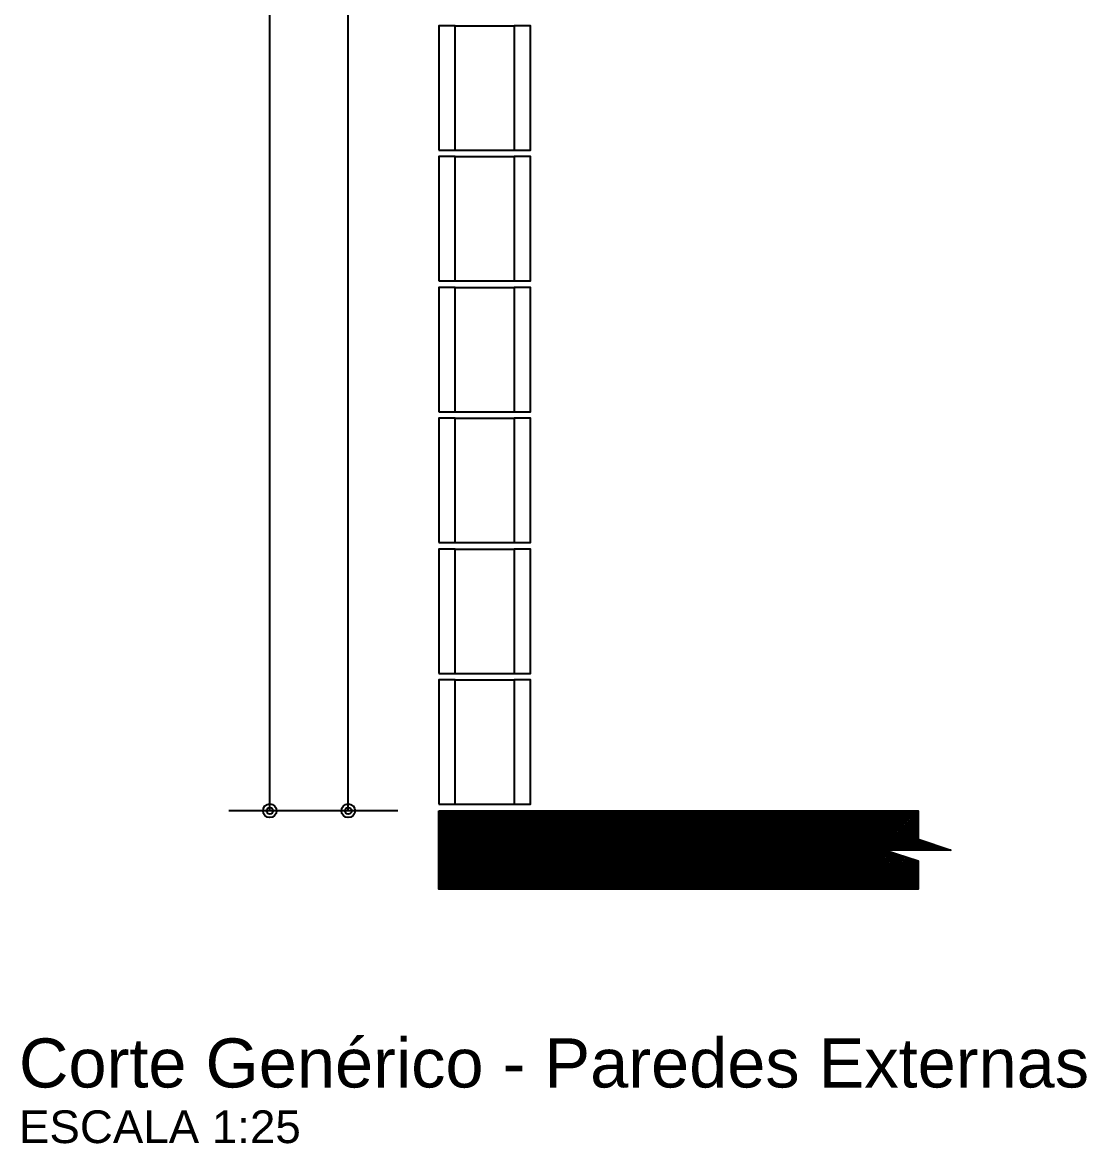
# Model space of a CAD drawing. Extents: x 0 to 119, y 0 to 84.
# Drawn here: x 22.86 to 29.37, y 22.34 to 29.19 of the extents above; entities that cross this region are included whole.
import ezdxf

# ---------------------------------------------------------------- set-up
doc = ezdxf.new("R2010")
doc.units = 0
doc.header["$MEASUREMENT"] = 0
for name, color, linetype in [('10', 252, 'CONTINUOUS'), ('24', 7, 'CONTINUOUS'), ('29', 9, 'CONTINUOUS'), ('32', 250, 'CONTINUOUS'), ('6', 178, 'CONTINUOUS')]:
    doc.layers.add(name, color=color, linetype=linetype)
doc.styles.add('TQS_ARIAL', font='arial.ttf')

msp = doc.modelspace()

# ---------------------------------------------------------------- linework, layer by layer
at = {"layer": '10', "color": 252, "linetype": 'Continuous'}
for p, q in [((25.50672, 29.170653), (25.86672, 29.170653)), ((25.50672, 28.410653), (25.86672, 28.410653)), ((25.50672, 28.370653), (25.86672, 28.370653)), ((25.50672, 27.610653), (25.86672, 27.610653)), ((25.50672, 27.570653), (25.86672, 27.570653)), ((25.50672, 26.810653), (25.86672, 26.810653)), ((25.50672, 26.770653), (25.86672, 26.770653)), ((25.50672, 26.010653), (25.86672, 26.010653)), ((25.50672, 25.970653), (25.86672, 25.970653)), ((25.50672, 25.210653), (25.86672, 25.210653)), ((25.50672, 25.170653), (25.86672, 25.170653)), ((25.50672, 24.410653), (25.86672, 24.410653))]:
    msp.add_line(p, q, dxfattribs=at)
for points in [[(25.40672, 28.410653), (25.50672, 28.410653), (25.50672, 29.170653), (25.40672, 29.170653), (25.40672, 28.410653)], [(25.86672, 28.410653), (25.96672, 28.410653), (25.96672, 29.170653), (25.86672, 29.170653), (25.86672, 28.410653)], [(25.40672, 27.610653), (25.50672, 27.610653), (25.50672, 28.370653), (25.40672, 28.370653), (25.40672, 27.610653)], [(25.86672, 27.610653), (25.96672, 27.610653), (25.96672, 28.370653), (25.86672, 28.370653), (25.86672, 27.610653)], [(25.40672, 26.810653), (25.50672, 26.810653), (25.50672, 27.570653), (25.40672, 27.570653), (25.40672, 26.810653)], [(25.86672, 26.810653), (25.96672, 26.810653), (25.96672, 27.570653), (25.86672, 27.570653), (25.86672, 26.810653)], [(25.40672, 26.010653), (25.50672, 26.010653), (25.50672, 26.770653), (25.40672, 26.770653), (25.40672, 26.010653)], [(25.86672, 26.010653), (25.96672, 26.010653), (25.96672, 26.770653), (25.86672, 26.770653), (25.86672, 26.010653)], [(25.40672, 25.210653), (25.50672, 25.210653), (25.50672, 25.970653), (25.40672, 25.970653), (25.40672, 25.210653)], [(25.86672, 25.210653), (25.96672, 25.210653), (25.96672, 25.970653), (25.86672, 25.970653), (25.86672, 25.210653)], [(25.40672, 24.410653), (25.50672, 24.410653), (25.50672, 25.170653), (25.40672, 25.170653), (25.40672, 24.410653)], [(25.86672, 24.410653), (25.96672, 24.410653), (25.96672, 25.170653), (25.86672, 25.170653), (25.86672, 24.410653)]]:
    msp.add_lwpolyline(points, dxfattribs=at)
at = {"layer": '29', "color": 9, "linetype": 'Continuous'}
for p, q in [((25.40672, 23.893512), (25.883861, 24.370653)), ((25.40672, 23.907654), (25.869719, 24.370653)), ((25.40672, 23.921796), (25.855577, 24.370653)), ((25.40672, 23.935938), (25.841435, 24.370653)), ((25.40672, 23.95008), (25.827293, 24.370653)), ((25.40672, 23.964222), (25.813151, 24.370653)), ((25.40672, 23.978364), (25.799009, 24.370653)), ((25.40672, 23.992507), (25.784867, 24.370653)), ((25.40672, 24.006649), (25.770724, 24.370653)), ((25.40672, 24.020791), (25.756582, 24.370653)), ((25.40672, 24.034933), (25.74244, 24.370653)), ((25.40672, 24.049075), (25.728298, 24.370653)), ((25.40672, 24.063986), (25.714156, 24.370653)), ((25.40672, 24.077359), (25.700014, 24.370653)), ((25.40672, 24.091502), (25.685872, 24.370653)), ((25.40672, 24.105644), (25.671729, 24.370653)), ((25.40672, 24.119786), (25.657587, 24.370653)), ((25.40672, 24.133928), (25.643445, 24.370653)), ((25.40672, 24.14807), (25.629303, 24.370653)), ((25.40672, 24.162212), (25.615161, 24.370653)), ((25.40672, 24.176354), (25.601019, 24.370653)), ((25.40672, 24.190496), (25.586877, 24.370653)), ((25.40672, 24.204639), (25.572734, 24.370653)), ((25.40672, 24.218781), (25.558592, 24.370653)), ((25.40672, 24.232923), (25.54445, 24.370653)), ((25.40672, 24.247065), (25.530308, 24.370653)), ((25.40672, 24.261207), (25.516166, 24.370653)), ((25.40672, 24.275349), (25.502024, 24.370653)), ((25.40672, 24.289491), (25.487882, 24.370653)), ((25.40672, 24.303634), (25.47374, 24.370653)), ((25.40672, 24.317776), (25.459597, 24.370653)), ((25.40672, 24.331918), (25.445455, 24.370653)), ((25.40672, 24.34606), (25.431313, 24.370653)), ((25.40672, 24.360202), (25.417171, 24.370653)), ((25.40672, 24.359455), (25.875522, 23.890653)), ((25.40672, 24.345313), (25.86138, 23.890653)), ((25.409664, 24.370653), (25.889664, 23.890653)), ((25.418004, 23.890653), (25.898004, 24.370653)), ((25.423807, 24.370653), (25.903807, 23.890653)), ((25.432146, 23.890653), (25.912146, 24.370653)), ((25.437949, 24.370653), (25.917949, 23.890653)), ((25.446288, 23.890653), (25.926288, 24.370653)), ((25.452091, 24.370653), (25.932091, 23.890653)), ((25.46043, 23.890653), (25.94043, 24.370653)), ((25.466233, 24.370653), (25.946233, 23.890653)), ((25.474572, 23.890653), (25.954572, 24.370653)), ((25.480375, 24.370653), (25.960375, 23.890653)), ((25.488714, 23.890653), (25.968714, 24.370653)), ((25.494517, 24.370653), (25.974517, 23.890653)), ((25.502856, 23.890653), (25.982856, 24.370653)), ((25.508659, 24.370653), (25.988659, 23.890653)), ((25.516999, 23.890653), (25.996999, 24.370653)), ((25.522802, 24.370653), (26.002802, 23.890653)), ((25.531141, 23.890653), (26.011141, 24.370653)), ((25.536944, 24.370653), (26.016944, 23.890653)), ((25.545283, 23.890653), (26.025283, 24.370653)), ((25.551086, 24.370653), (26.031086, 23.890653)), ((25.559425, 23.890653), (26.039425, 24.370653)), ((25.565228, 24.370653), (26.045228, 23.890653)), ((25.573567, 23.890653), (26.053567, 24.370653)), ((25.57937, 24.370653), (26.05937, 23.890653)), ((25.587709, 23.890653), (26.067709, 24.370653)), ((25.593512, 24.370653), (26.073512, 23.890653)), ((25.601851, 23.890653), (26.081851, 24.370653)), ((25.607654, 24.370653), (26.087654, 23.890653)), ((25.615994, 23.890653), (26.095994, 24.370653)), ((25.621796, 24.370653), (26.101796, 23.890653)), ((25.630136, 23.890653), (26.110136, 24.370653)), ((25.635939, 24.370653), (26.115939, 23.890653)), ((25.644278, 23.890653), (26.124278, 24.370653)), ((25.650081, 24.370653), (26.130081, 23.890653)), ((25.65842, 23.890653), (26.13842, 24.370653)), ((25.664223, 24.370653), (26.144223, 23.890653)), ((25.672562, 23.890653), (26.152562, 24.370653)), ((25.678365, 24.370653), (26.158365, 23.890653)), ((25.686704, 23.890653), (26.166704, 24.370653)), ((25.692507, 24.370653), (26.172507, 23.890653)), ((25.700846, 23.890653), (26.180846, 24.370653)), ((25.706649, 24.370653), (26.186649, 23.890653)), ((25.714988, 23.890653), (26.194988, 24.370653)), ((25.720791, 24.370653), (26.200791, 23.890653)), ((25.729131, 23.890653), (26.209131, 24.370653)), ((25.734934, 24.370653), (26.214934, 23.890653)), ((25.743273, 23.890653), (26.223273, 24.370653)), ((25.749076, 24.370653), (26.229076, 23.890653)), ((25.757415, 23.890653), (26.237415, 24.370653)), ((25.763218, 24.370653), (26.243218, 23.890653)), ((25.771557, 23.890653), (26.251557, 24.370653)), ((25.77736, 24.370653), (26.25736, 23.890653)), ((25.785699, 23.890653), (26.265699, 24.370653)), ((25.791502, 24.370653), (26.271502, 23.890653)), ((25.799841, 23.890653), (26.279841, 24.370653)), ((25.805644, 24.370653), (26.285644, 23.890653)), ((25.813983, 23.890653), (26.293983, 24.370653)), ((25.819786, 24.370653), (26.299786, 23.890653)), ((25.828126, 23.890653), (26.308126, 24.370653)), ((25.833929, 24.370653), (26.313929, 23.890653)), ((25.842268, 23.890653), (26.322268, 24.370653)), ((25.848071, 24.370653), (26.328071, 23.890653)), ((25.85641, 23.890653), (26.33641, 24.370653)), ((25.862213, 24.370653), (26.342213, 23.890653)), ((25.870552, 23.890653), (26.350552, 24.370653)), ((25.876355, 24.370653), (26.356355, 23.890653)), ((25.884694, 23.890653), (26.364694, 24.370653)), ((25.890497, 24.370653), (26.370497, 23.890653)), ((25.898836, 23.890653), (26.378836, 24.370653)), ((25.904639, 24.370653), (26.384639, 23.890653)), ((25.912978, 23.890653), (26.392978, 24.370653)), ((25.918781, 24.370653), (26.398781, 23.890653)), ((25.92712, 23.890653), (26.40712, 24.370653)), ((25.932923, 24.370653), (26.412923, 23.890653)), ((25.941263, 23.890653), (26.421263, 24.370653)), ((25.947066, 24.370653), (26.427066, 23.890653)), ((25.955405, 23.890653), (26.435405, 24.370653)), ((25.961208, 24.370653), (26.441208, 23.890653)), ((25.969547, 23.890653), (26.449547, 24.370653)), ((25.97535, 24.370653), (26.45535, 23.890653)), ((25.983689, 23.890653), (26.463689, 24.370653)), ((25.989492, 24.370653), (26.469492, 23.890653)), ((25.997831, 23.890653), (26.477831, 24.370653)), ((26.003634, 24.370653), (26.483634, 23.890653)), ((26.011973, 23.890653), (26.491973, 24.370653)), ((26.017776, 24.370653), (26.497776, 23.890653)), ((26.026115, 23.890653), (26.506115, 24.370653)), ((26.031918, 24.370653), (26.511918, 23.890653)), ((26.040258, 23.890653), (26.520258, 24.370653)), ((26.046061, 24.370653), (26.526061, 23.890653)), ((26.0544, 23.890653), (26.5344, 24.370653)), ((26.060203, 24.370653), (26.540203, 23.890653)), ((26.068542, 23.890653), (26.548542, 24.370653)), ((26.074345, 24.370653), (26.554345, 23.890653)), ((26.082684, 23.890653), (26.562684, 24.370653)), ((26.088487, 24.370653), (26.568487, 23.890653)), ((26.096826, 23.890653), (26.576826, 24.370653)), ((26.102629, 24.370653), (26.582629, 23.890653)), ((26.110968, 23.890653), (26.590968, 24.370653)), ((26.116771, 24.370653), (26.596771, 23.890653)), ((26.12511, 23.890653), (26.60511, 24.370653)), ((26.130913, 24.370653), (26.610913, 23.890653)), ((26.139253, 23.890653), (26.619253, 24.370653)), ((26.145055, 24.370653), (26.625055, 23.890653)), ((26.153395, 23.890653), (26.633395, 24.370653)), ((26.159198, 24.370653), (26.639198, 23.890653)), ((26.167537, 23.890653), (26.647537, 24.370653)), ((26.17334, 24.370653), (26.65334, 23.890653)), ((26.181679, 23.890653), (26.661679, 24.370653)), ((26.187482, 24.370653), (26.667482, 23.890653)), ((26.195821, 23.890653), (26.675821, 24.370653)), ((26.201624, 24.370653), (26.681624, 23.890653)), ((26.209963, 23.890653), (26.689963, 24.370653)), ((26.215766, 24.370653), (26.695766, 23.890653)), ((26.224105, 23.890653), (26.704105, 24.370653)), ((26.229908, 24.370653), (26.709908, 23.890653)), ((26.238247, 23.890653), (26.718247, 24.370653)), ((26.24405, 24.370653), (26.72405, 23.890653)), ((26.25239, 23.890653), (26.73239, 24.370653)), ((26.258193, 24.370653), (26.738193, 23.890653)), ((26.266532, 23.890653), (26.746532, 24.370653)), ((26.272335, 24.370653), (26.752335, 23.890653)), ((26.280674, 23.890653), (26.760674, 24.370653)), ((26.286477, 24.370653), (26.766477, 23.890653)), ((26.294816, 23.890653), (26.774816, 24.370653)), ((26.300619, 24.370653), (26.780619, 23.890653)), ((26.308958, 23.890653), (26.788958, 24.370653)), ((26.314761, 24.370653), (26.794761, 23.890653)), ((26.3231, 23.890653), (26.8031, 24.370653)), ((26.328903, 24.370653), (26.808903, 23.890653)), ((26.337242, 23.890653), (26.817242, 24.370653)), ((26.343045, 24.370653), (26.823045, 23.890653)), ((26.351385, 23.890653), (26.831385, 24.370653)), ((26.357188, 24.370653), (26.837188, 23.890653)), ((26.365527, 23.890653), (26.845527, 24.370653)), ((26.37133, 24.370653), (26.85133, 23.890653)), ((26.379669, 23.890653), (26.859669, 24.370653)), ((26.385472, 24.370653), (26.865472, 23.890653)), ((26.393811, 23.890653), (26.873811, 24.370653)), ((26.399614, 24.370653), (26.879614, 23.890653)), ((26.407953, 23.890653), (26.887953, 24.370653)), ((26.413756, 24.370653), (26.893756, 23.890653)), ((26.422095, 23.890653), (26.902095, 24.370653)), ((26.427898, 24.370653), (26.907898, 23.890653)), ((26.436237, 23.890653), (26.916237, 24.370653)), ((26.44204, 24.370653), (26.92204, 23.890653)), ((26.45038, 23.890653), (26.93038, 24.370653)), ((26.456182, 24.370653), (26.936182, 23.890653)), ((26.464522, 23.890653), (26.944522, 24.370653)), ((26.470325, 24.370653), (26.950325, 23.890653)), ((26.478664, 23.890653), (26.958664, 24.370653)), ((26.484467, 24.370653), (26.964467, 23.890653)), ((26.492806, 23.890653), (26.972806, 24.370653)), ((26.498609, 24.370653), (26.978609, 23.890653)), ((26.506948, 23.890653), (26.986948, 24.370653)), ((26.512751, 24.370653), (26.992751, 23.890653)), ((26.52109, 23.890653), (27.00109, 24.370653)), ((26.526893, 24.370653), (27.006893, 23.890653)), ((26.535232, 23.890653), (27.015232, 24.370653)), ((26.541035, 24.370653), (27.021035, 23.890653)), ((26.549374, 23.890653), (27.029374, 24.370653)), ((26.555177, 24.370653), (27.035177, 23.890653)), ((26.563517, 23.890653), (27.043517, 24.370653)), ((26.56932, 24.370653), (27.04932, 23.890653)), ((26.577659, 23.890653), (27.057659, 24.370653)), ((26.583462, 24.370653), (27.063462, 23.890653)), ((26.591801, 23.890653), (27.071801, 24.370653)), ((26.597604, 24.370653), (27.077604, 23.890653)), ((26.605943, 23.890653), (27.085943, 24.370653)), ((26.611746, 24.370653), (27.091746, 23.890653)), ((26.620085, 23.890653), (27.100085, 24.370653)), ((26.625888, 24.370653), (27.105888, 23.890653)), ((26.634227, 23.890653), (27.114227, 24.370653)), ((26.64003, 24.370653), (27.12003, 23.890653)), ((26.648369, 23.890653), (27.128369, 24.370653)), ((26.654172, 24.370653), (27.134172, 23.890653)), ((26.662512, 23.890653), (27.142512, 24.370653)), ((26.668315, 24.370653), (27.148315, 23.890653)), ((26.676654, 23.890653), (27.156654, 24.370653)), ((26.682457, 24.370653), (27.162457, 23.890653)), ((26.690796, 23.890653), (27.170796, 24.370653)), ((26.696599, 24.370653), (27.176599, 23.890653)), ((26.704938, 23.890653), (27.184938, 24.370653)), ((26.710741, 24.370653), (27.190741, 23.890653)), ((26.71908, 23.890653), (27.19908, 24.370653)), ((26.724883, 24.370653), (27.204883, 23.890653)), ((26.733222, 23.890653), (27.213222, 24.370653)), ((26.739025, 24.370653), (27.219025, 23.890653)), ((26.747364, 23.890653), (27.227364, 24.370653)), ((26.753167, 24.370653), (27.233167, 23.890653)), ((26.761506, 23.890653), (27.241506, 24.370653)), ((26.767309, 24.370653), (27.247309, 23.890653)), ((26.775649, 23.890653), (27.255649, 24.370653)), ((26.781452, 24.370653), (27.261452, 23.890653)), ((26.789791, 23.890653), (27.269791, 24.370653)), ((26.795594, 24.370653), (27.275594, 23.890653)), ((26.803933, 23.890653), (27.283933, 24.370653)), ((26.809736, 24.370653), (27.289736, 23.890653)), ((26.818075, 23.890653), (27.298075, 24.370653)), ((26.823878, 24.370653), (27.303878, 23.890653)), ((26.832217, 23.890653), (27.312217, 24.370653)), ((26.83802, 24.370653), (27.31802, 23.890653)), ((26.846359, 23.890653), (27.326359, 24.370653)), ((26.852162, 24.370653), (27.332162, 23.890653)), ((26.860501, 23.890653), (27.340501, 24.370653)), ((26.866304, 24.370653), (27.346304, 23.890653)), ((26.874644, 23.890653), (27.354644, 24.370653)), ((26.880447, 24.370653), (27.360447, 23.890653)), ((26.888786, 23.890653), (27.368786, 24.370653)), ((26.894589, 24.370653), (27.374589, 23.890653)), ((26.902928, 23.890653), (27.382928, 24.370653)), ((26.908731, 24.370653), (27.388731, 23.890653)), ((26.91707, 23.890653), (27.39707, 24.370653)), ((26.922873, 24.370653), (27.402873, 23.890653)), ((26.931212, 23.890653), (27.411212, 24.370653)), ((26.937015, 24.370653), (27.417015, 23.890653)), ((26.945354, 23.890653), (27.425354, 24.370653)), ((26.951157, 24.370653), (27.431157, 23.890653)), ((26.959496, 23.890653), (27.439496, 24.370653)), ((26.965299, 24.370653), (27.445299, 23.890653)), ((26.973639, 23.890653), (27.453639, 24.370653)), ((26.979441, 24.370653), (27.459441, 23.890653)), ((26.987781, 23.890653), (27.467781, 24.370653)), ((26.993584, 24.370653), (27.473584, 23.890653)), ((27.001923, 23.890653), (27.481923, 24.370653)), ((27.007726, 24.370653), (27.487726, 23.890653)), ((27.016065, 23.890653), (27.496065, 24.370653)), ((27.021868, 24.370653), (27.501868, 23.890653)), ((27.030207, 23.890653), (27.510207, 24.370653)), ((27.03601, 24.370653), (27.51601, 23.890653)), ((27.044349, 23.890653), (27.524349, 24.370653)), ((27.050152, 24.370653), (27.530152, 23.890653)), ((27.058491, 23.890653), (27.538491, 24.370653)), ((27.064294, 24.370653), (27.544294, 23.890653)), ((27.072633, 23.890653), (27.552633, 24.370653)), ((27.078436, 24.370653), (27.558436, 23.890653)), ((27.086776, 23.890653), (27.566776, 24.370653)), ((27.092579, 24.370653), (27.572579, 23.890653)), ((27.100918, 23.890653), (27.580918, 24.370653)), ((27.106721, 24.370653), (27.586721, 23.890653)), ((27.11506, 23.890653), (27.59506, 24.370653)), ((27.120863, 24.370653), (27.600863, 23.890653)), ((27.129202, 23.890653), (27.609202, 24.370653)), ((27.135005, 24.370653), (27.615005, 23.890653)), ((27.143344, 23.890653), (27.623344, 24.370653)), ((27.149147, 24.370653), (27.629147, 23.890653)), ((27.157486, 23.890653), (27.637486, 24.370653)), ((27.163289, 24.370653), (27.643289, 23.890653)), ((27.171628, 23.890653), (27.651628, 24.370653)), ((27.177431, 24.370653), (27.657431, 23.890653)), ((27.185771, 23.890653), (27.665771, 24.370653)), ((27.191574, 24.370653), (27.671574, 23.890653)), ((27.199913, 23.890653), (27.679913, 24.370653)), ((27.205716, 24.370653), (27.685716, 23.890653)), ((27.214055, 23.890653), (27.694055, 24.370653)), ((27.219858, 24.370653), (27.699858, 23.890653)), ((27.228197, 23.890653), (27.708197, 24.370653)), ((27.234, 24.370653), (27.714, 23.890653)), ((27.242339, 23.890653), (27.722339, 24.370653)), ((27.248142, 24.370653), (27.728142, 23.890653)), ((27.256481, 23.890653), (27.736481, 24.370653)), ((27.262284, 24.370653), (27.742284, 23.890653)), ((27.270623, 23.890653), (27.750623, 24.370653)), ((27.276426, 24.370653), (27.756426, 23.890653)), ((27.284766, 23.890653), (27.764766, 24.370653)), ((27.290568, 24.370653), (27.770568, 23.890653)), ((27.298908, 23.890653), (27.778908, 24.370653)), ((27.304711, 24.370653), (27.784711, 23.890653)), ((27.31305, 23.890653), (27.79305, 24.370653)), ((27.318853, 24.370653), (27.798853, 23.890653)), ((27.327192, 23.890653), (27.807192, 24.370653)), ((27.332995, 24.370653), (27.812995, 23.890653)), ((27.341334, 23.890653), (27.821334, 24.370653)), ((27.347137, 24.370653), (27.827137, 23.890653)), ((27.355476, 23.890653), (27.835476, 24.370653)), ((27.361279, 24.370653), (27.841279, 23.890653)), ((27.369618, 23.890653), (27.849618, 24.370653)), ((27.375421, 24.370653), (27.855421, 23.890653)), ((27.38376, 23.890653), (27.86376, 24.370653)), ((27.389563, 24.370653), (27.869563, 23.890653)), ((27.397903, 23.890653), (27.877903, 24.370653)), ((27.403706, 24.370653), (27.883706, 23.890653)), ((27.412045, 23.890653), (27.892045, 24.370653)), ((27.417848, 24.370653), (27.897848, 23.890653)), ((27.426187, 23.890653), (27.906187, 24.370653)), ((27.43199, 24.370653), (27.91199, 23.890653)), ((27.440329, 23.890653), (27.920329, 24.370653)), ((27.446132, 24.370653), (27.926132, 23.890653)), ((27.454471, 23.890653), (27.934471, 24.370653)), ((27.460274, 24.370653), (27.940274, 23.890653)), ((27.468613, 23.890653), (27.948613, 24.370653)), ((27.474416, 24.370653), (27.954416, 23.890653)), ((27.482755, 23.890653), (27.962755, 24.370653)), ((27.488558, 24.370653), (27.968558, 23.890653)), ((27.496898, 23.890653), (27.976898, 24.370653)), ((27.502701, 24.370653), (27.982701, 23.890653)), ((27.51104, 23.890653), (27.99104, 24.370653)), ((27.516843, 24.370653), (27.996843, 23.890653)), ((27.525182, 23.890653), (28.005182, 24.370653)), ((27.530985, 24.370653), (28.010985, 23.890653)), ((27.539324, 23.890653), (28.019324, 24.370653)), ((27.545127, 24.370653), (28.025127, 23.890653)), ((27.553466, 23.890653), (28.033466, 24.370653)), ((27.559269, 24.370653), (28.039269, 23.890653)), ((27.567608, 23.890653), (28.047608, 24.370653)), ((27.573411, 24.370653), (28.053411, 23.890653)), ((27.58175, 23.890653), (28.06175, 24.370653)), ((27.587553, 24.370653), (28.067553, 23.890653)), ((27.595892, 23.890653), (28.075892, 24.370653)), ((27.601695, 24.370653), (28.081695, 23.890653)), ((27.610035, 23.890653), (28.090035, 24.370653)), ((27.615838, 24.370653), (28.095838, 23.890653)), ((27.624177, 23.890653), (28.104177, 24.370653)), ((27.62998, 24.370653), (28.10998, 23.890653)), ((27.638319, 23.890653), (28.118319, 24.370653)), ((27.644122, 24.370653), (28.124122, 23.890653)), ((27.652461, 23.890653), (28.132461, 24.370653)), ((27.658264, 24.370653), (28.138264, 23.890653)), ((27.666603, 23.890653), (28.146603, 24.370653)), ((27.672406, 24.370653), (28.152406, 23.890653)), ((27.680745, 23.890653), (28.160745, 24.370653)), ((27.686548, 24.370653), (28.166548, 23.890653)), ((27.694887, 23.890653), (28.174887, 24.370653)), ((27.70069, 24.370653), (28.18069, 23.890653)), ((27.70903, 23.890653), (28.18903, 24.370653)), ((27.714833, 24.370653), (28.194833, 23.890653)), ((27.723172, 23.890653), (28.203172, 24.370653)), ((27.728975, 24.370653), (28.208975, 23.890653)), ((27.737314, 23.890653), (28.217314, 24.370653)), ((27.743117, 24.370653), (28.223117, 23.890653)), ((27.751456, 23.890653), (28.231456, 24.370653)), ((27.757259, 24.370653), (28.237259, 23.890653)), ((27.765598, 23.890653), (28.245598, 24.370653)), ((27.771401, 24.370653), (28.251401, 23.890653)), ((27.77974, 23.890653), (28.25974, 24.370653)), ((27.785543, 24.370653), (28.265543, 23.890653)), ((27.793882, 23.890653), (28.273882, 24.370653)), ((27.799685, 24.370653), (28.279685, 23.890653)), ((27.808025, 23.890653), (28.288025, 24.370653)), ((27.813827, 24.370653), (28.293827, 23.890653)), ((27.822167, 23.890653), (28.302167, 24.370653)), ((27.82797, 24.370653), (28.30797, 23.890653)), ((27.836309, 23.890653), (28.316309, 24.370653)), ((27.842112, 24.370653), (28.322112, 23.890653)), ((27.850451, 23.890653), (28.330451, 24.370653)), ((27.856254, 24.370653), (28.337056, 23.890653)), ((27.864593, 23.890653), (28.337056, 24.363116)), ((27.870396, 24.370653), (28.337056, 23.903993)), ((27.878735, 23.890653), (28.337056, 24.348973)), ((27.884538, 24.370653), (28.337056, 23.918135)), ((27.892877, 23.890653), (28.337056, 24.334831)), ((27.89868, 24.370653), (28.13868, 24.130653)), ((27.912822, 24.370653), (28.152822, 24.130653)), ((27.926965, 24.370653), (28.166965, 24.130653)), ((27.941107, 24.370653), (28.181107, 24.130653)), ((27.955249, 24.370653), (28.195249, 24.130653)), ((27.969391, 24.370653), (28.209391, 24.130653)), ((27.983533, 24.370653), (28.223533, 24.130653)), ((27.997675, 24.370653), (28.237675, 24.130653)), ((28.011817, 24.370653), (28.251817, 24.130653)), ((28.02596, 24.370653), (28.26596, 24.130653)), ((28.040102, 24.370653), (28.280102, 24.130653)), ((28.054244, 24.370653), (28.294244, 24.130653)), ((28.068386, 24.370653), (28.308386, 24.130653)), ((28.082528, 24.370653), (28.322528, 24.130653)), ((28.09667, 24.370653), (28.33667, 24.130653)), ((28.110812, 24.370653), (28.350812, 24.130653)), ((28.124954, 24.370653), (28.364954, 24.130653)), ((28.139097, 24.370653), (28.379097, 24.130653)), ((28.153239, 24.370653), (28.393239, 24.130653)), ((28.167381, 24.370653), (28.337056, 24.200978)), ((28.181523, 24.370653), (28.337056, 24.21512)), ((28.195665, 24.370653), (28.337056, 24.229262)), ((28.209807, 24.370653), (28.337056, 24.243405)), ((28.223949, 24.370653), (28.337056, 24.257547)), ((28.238092, 24.370653), (28.337056, 24.271689)), ((28.252234, 24.370653), (28.337056, 24.285831)), ((28.266376, 24.370653), (28.337056, 24.299973)), ((28.280518, 24.370653), (28.337056, 24.314115)), ((28.29466, 24.370653), (28.337056, 24.328257)), ((28.308802, 24.370653), (28.337056, 24.3424)), ((28.322944, 24.370653), (28.337056, 24.356542)), ((25.40672, 24.331171), (25.847238, 23.890653)), ((25.40672, 24.317029), (25.833096, 23.890653)), ((25.40672, 24.302887), (25.818954, 23.890653)), ((25.40672, 24.288744), (25.804812, 23.890653)), ((25.40672, 24.274602), (25.790669, 23.890653)), ((28.147019, 24.130653), (28.337056, 24.320689)), ((28.161162, 24.130653), (28.337056, 24.306547)), ((28.175304, 24.130653), (28.337056, 24.292405)), ((28.189446, 24.130653), (28.337056, 24.278263)), ((25.40672, 24.26046), (25.776527, 23.890653)), ((25.40672, 24.246318), (25.762385, 23.890653)), ((25.40672, 24.232176), (25.748243, 23.890653)), ((25.40672, 24.218034), (25.734101, 23.890653)), ((25.40672, 24.203892), (25.719959, 23.890653)), ((28.203588, 24.130653), (28.337056, 24.264121)), ((28.21773, 24.130653), (28.337056, 24.249978)), ((28.231872, 24.130653), (28.337056, 24.235836)), ((28.246014, 24.130653), (28.337056, 24.221694)), ((28.260157, 24.130653), (28.337056, 24.207552)), ((25.40672, 24.189749), (25.705817, 23.890653)), ((25.40672, 24.175607), (25.691675, 23.890653)), ((25.40672, 24.161465), (25.677532, 23.890653)), ((25.40672, 24.147323), (25.66339, 23.890653)), ((25.40672, 24.133181), (25.649248, 23.890653)), ((27.907019, 23.890653), (28.144529, 24.128162)), ((28.139493, 24.129841), (28.337056, 23.932278)), ((28.274299, 24.130653), (28.339988, 24.196342)), ((28.288441, 24.130653), (28.350594, 24.192806)), ((28.302583, 24.130653), (28.361201, 24.189271)), ((28.316725, 24.130653), (28.371808, 24.185735)), ((28.330867, 24.130653), (28.382414, 24.1822)), ((28.342544, 24.19549), (28.407381, 24.130653)), ((28.345009, 24.130653), (28.393021, 24.178664)), ((28.359152, 24.130653), (28.403627, 24.175129)), ((28.363757, 24.188419), (28.421523, 24.130653)), ((28.373294, 24.130653), (28.414234, 24.171593)), ((28.38497, 24.181348), (28.435665, 24.130653)), ((28.387436, 24.130653), (28.424841, 24.168058)), ((28.401578, 24.130653), (28.435447, 24.164522)), ((28.406183, 24.174277), (28.449807, 24.130653)), ((28.41572, 24.130653), (28.446054, 24.160987)), ((28.427397, 24.167206), (28.463949, 24.130653)), ((28.429862, 24.130653), (28.45666, 24.157451)), ((28.444004, 24.130653), (28.467267, 24.153916)), ((28.44861, 24.160135), (28.478092, 24.130653)), ((28.458146, 24.130653), (28.477874, 24.15038)), ((28.469823, 24.153064), (28.492234, 24.130653)), ((28.472289, 24.130653), (28.48848, 24.146845)), ((28.486431, 24.130653), (28.499087, 24.143309)), ((28.491036, 24.145993), (28.506376, 24.130653)), ((28.500573, 24.130653), (28.509694, 24.139774)), ((28.512249, 24.138922), (28.520518, 24.130653)), ((28.514715, 24.130653), (28.5203, 24.136238)), ((28.528857, 24.130653), (28.530907, 24.132703)), ((28.533462, 24.131851), (28.53466, 24.130653)), ((25.40672, 24.119039), (25.635106, 23.890653)), ((25.40672, 24.104897), (25.620964, 23.890653)), ((25.40672, 24.090755), (25.606822, 23.890653)), ((25.40672, 24.076612), (25.59268, 23.890653)), ((25.40672, 24.06247), (25.578537, 23.890653)), ((27.921162, 23.890653), (28.155135, 24.124626)), ((27.935304, 23.890653), (28.165742, 24.121091)), ((27.949446, 23.890653), (28.176348, 24.117555)), ((27.963588, 23.890653), (28.186955, 24.11402)), ((27.97773, 23.890653), (28.197562, 24.110484)), ((27.991872, 23.890653), (28.208168, 24.106949)), ((28.006014, 23.890653), (28.218775, 24.103413)), ((28.020157, 23.890653), (28.229381, 24.099878)), ((28.034299, 23.890653), (28.239988, 24.096342)), ((28.048441, 23.890653), (28.250594, 24.092807)), ((28.062583, 23.890653), (28.261201, 24.089271)), ((28.076725, 23.890653), (28.271808, 24.085736)), ((28.090867, 23.890653), (28.282414, 24.0822)), ((28.105009, 23.890653), (28.293021, 24.078664)), ((28.119152, 23.890653), (28.303627, 24.075129)), ((28.133294, 23.890653), (28.314234, 24.071593)), ((28.147436, 23.890653), (28.324841, 24.068058)), ((28.160706, 24.12277), (28.337056, 23.94642)), ((28.161578, 23.890653), (28.335447, 24.064522)), ((28.181919, 24.115698), (28.337056, 23.960562)), ((28.203132, 24.108627), (28.337056, 23.974704)), ((28.224346, 24.101556), (28.337056, 23.988846)), ((28.245559, 24.094485), (28.337056, 24.002988)), ((28.266772, 24.087414), (28.337056, 24.01713)), ((28.287985, 24.080343), (28.337056, 24.031273)), ((28.309198, 24.073272), (28.337056, 24.045415)), ((28.330412, 24.066201), (28.337056, 24.059557)), ((25.40672, 24.048328), (25.564395, 23.890653)), ((25.40672, 24.034186), (25.550253, 23.890653)), ((25.40672, 24.020044), (25.536111, 23.890653)), ((25.40672, 24.005902), (25.521969, 23.890653)), ((25.40672, 23.99176), (25.507827, 23.890653)), ((28.17572, 23.890653), (28.337056, 24.051989)), ((28.189862, 23.890653), (28.337056, 24.037846)), ((28.204004, 23.890653), (28.337056, 24.023704)), ((28.218146, 23.890653), (28.337056, 24.009562)), ((28.232289, 23.890653), (28.337056, 23.99542)), ((25.40672, 23.977617), (25.493685, 23.890653)), ((25.40672, 23.963475), (25.479543, 23.890653)), ((25.40672, 23.949333), (25.4654, 23.890653)), ((25.40672, 23.935191), (25.451258, 23.890653)), ((28.246431, 23.890653), (28.337056, 23.981278)), ((28.260573, 23.890653), (28.337056, 23.967136)), ((28.274715, 23.890653), (28.337056, 23.952994)), ((28.288857, 23.890653), (28.337056, 23.938851)), ((28.302999, 23.890653), (28.337056, 23.924709)), ((25.40672, 23.921049), (25.437116, 23.890653)), ((25.40672, 23.906907), (25.422974, 23.890653)), ((25.40672, 23.892765), (25.408832, 23.890653)), ((28.317141, 23.890653), (28.337056, 23.910567)), ((28.331284, 23.890653), (28.337056, 23.896425))]:
    msp.add_line(p, q, dxfattribs=at)
msp.add_lwpolyline([(25.40672, 24.370653), (28.337056, 24.370653), (28.337056, 24.197319), (28.537056, 24.130653), (28.137056, 24.130653), (28.337056, 24.063986), (28.337056, 23.890653), (25.40672, 23.890653), (25.40672, 24.063986), (25.40672, 24.130653), (25.40672, 24.197319), (25.40672, 24.370653)], dxfattribs=at)
at = {"layer": '32', "color": 250, "linetype": 'Continuous'}
for p, q in [((24.372744, 24.370653), (24.372744, 35.250653)), ((24.852409, 24.370653), (24.852409, 34.770653)), ((24.90672, 24.370653), (24.122744, 24.370653)), ((25.15672, 24.370653), (24.602409, 24.370653)), ((25.15672, 24.370653), (25.15672, 24.370653)), ((25.40672, 24.370653), (25.40672, 24.370653)), ((25.40672, 24.370653), (25.40672, 24.370653)), ((25.40672, 24.370653), (25.40672, 24.370653)), ((25.40672, 24.370653), (25.40672, 24.370653)), ((25.40672, 23.890653), (25.40672, 23.890653))]:
    msp.add_line(p, q, dxfattribs=at)
for centre, radius in [((24.372744, 24.370653), 0.041625), ((24.852409, 24.370653), 0.041625), ((24.372744, 24.370653), 0.02075), ((24.852409, 24.370653), 0.02075)]:
    msp.add_circle(centre, radius, dxfattribs=at)
at = {"layer": '6', "color": 178, "linetype": 'Continuous'}
msp.add_lwpolyline([(25.40672, 24.370653), (28.337056, 24.370653), (28.337056, 24.197319), (28.537056, 24.130653), (28.137056, 24.130653), (28.337056, 24.063986), (28.337056, 23.890653), (25.40672, 23.890653), (25.40672, 24.063986), (25.40672, 24.130653), (25.40672, 24.197319), (25.40672, 24.370653)], dxfattribs=at)

# ---------------------------------------------------------------- texts
at = {"layer": '24', "color": 7, "linetype": 'Continuous', "style": 'TQS_ARIAL'}
for s, height, p in [('Corte Genérico - Paredes Externas', 0.3, (22.838421, 22.678994)), ('ESCALA 1:25', 0.2, (22.838421, 22.338994))]:
    msp.add_text(s, height=height, dxfattribs=at).set_placement(p)

doc.saveas('drawing.dxf')
